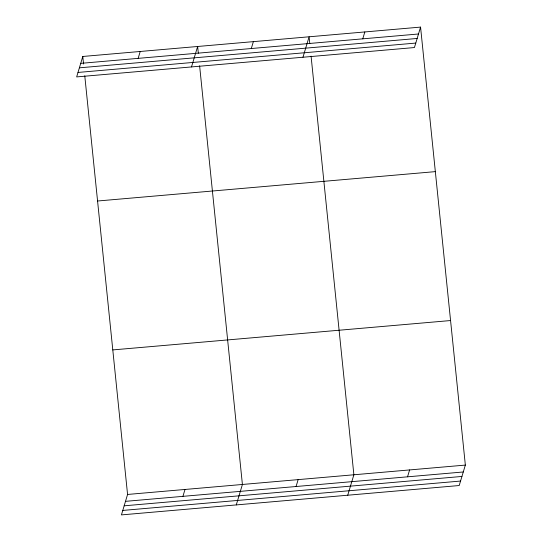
<?xml version="1.0" encoding="UTF-8"?>
<svg xmlns="http://www.w3.org/2000/svg" width="542" height="542" viewBox="0 0 542 542"><rect width="100%" height="100%" fill="white"/><g stroke="black" fill="none" stroke-linecap="round" stroke-linejoin="round"><path stroke-width="0.81" d="M82.79 56.47L76.652 76.917L414.434 47.547L420.565 27.1L82.79 56.47L83.563 64.031M138.142 58.367L140.215 51.476M191.502 66.93L197.634 46.483L198.325 53.204M251.298 48.529L253.365 41.639M84.769 75.799L127.566 494.453L121.435 514.9L459.209 485.53L465.348 465.083L420.565 27.1M302.964 57.242L309.103 36.795L309.787 43.516M182.925 496.35L184.991 489.46M362.767 38.834L364.834 31.944M236.278 504.914L242.41 484.467L199.612 65.812M296.074 486.513L298.147 479.623M347.74 495.219L353.879 474.772L311.074 56.117M407.543 476.818L409.61 469.928M80.724 63.36L418.499 33.99M79.383 67.831L417.157 38.462M78.001 72.445L415.775 43.075M97.567 201.007L435.341 171.631M112.79 349.915L450.571 320.546M127.566 494.453L465.348 465.083M125.5 501.343L463.274 471.974M124.159 505.815L461.933 476.445M122.777 510.428L460.551 481.059"/></g></svg>
